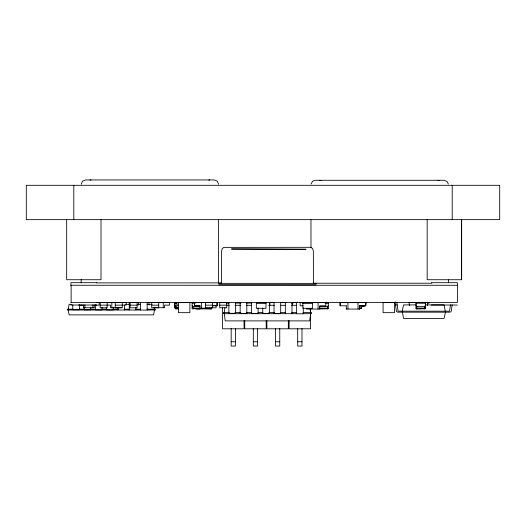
<?xml version="1.0" encoding="UTF-8"?>
<svg xmlns="http://www.w3.org/2000/svg" width="526" height="526" viewBox="0 0 526 526"><rect width="100%" height="100%" fill="white"/><g stroke="black" fill="none" stroke-linecap="round" stroke-linejoin="round"><path stroke-width="0.79" d="M81.195 184.258L82.444 181.207L85.482 179.945L214.312 179.945L217.35 181.207L218.599 184.258M224.306 312.477L224.904 307.684M310.577 313.693L309.669 320.886L225.207 320.886L224.306 313.693M450.46 304.797L449.559 311.175L398.083 311.175L396.834 302.397M452.143 304.883L451.236 311.267L450.723 311.925L449.559 312.174L398.083 312.174L396.92 311.925L396.4 311.267L395.059 301.812M68.209 309.189L69.11 304.324L71.575 304.324M154.48 310.011L153.579 314.877L69.11 314.877L68.209 310.011M311.004 184.041L312.641 181.181L315.265 180.286L444.089 180.286L447.133 181.555L448.343 184.041M297.414 302.029L296.625 302.871L296.625 313.792L303.272 313.792L303.272 307.723M325.16 302.365L328.283 302.365L328.283 308.755L319.762 308.992L319.762 306.369L327.599 306.369L328.283 305.784M415.994 305.645L416.835 306.369L424.673 306.369L425.356 305.784M359.363 308.703L361.664 308.19L361.664 306.369L360.948 305.645L360.948 308.072M361.079 308.091L359.422 308.755L361.664 308.19M415.994 302.365L415.994 308.703L416.835 308.992L425.356 308.755L425.356 302.365M437.961 180.615L439.611 180.286M208.717 180.089L209.828 179.945M328.283 308.091L319.762 308.19M425.356 308.091L415.994 308.072M395.513 305.001L397.189 304.909M96.869 282.679L70.878 282.679L70.885 285.256M431.373 282.679L457.39 282.679L457.39 302.45L70.832 302.45M96.639 282.883L221.426 282.883M313.312 283.225L431.899 283.225M218.671 283.363L316.225 283.363M218.671 284.77L316.225 284.77M70.878 285.256L457.39 285.283M176.703 302.365L175.145 302.365L175.145 308.703L178.34 308.992M195.264 302.365L192.141 302.365L192.141 308.703L211.761 309.058L211.761 307.427M96.85 302.601L99.197 302.601L99.197 305.126L94.253 305.126L94.253 307.736L83.595 307.736L83.595 305.126L78.65 305.126M274.519 302.641L269.871 302.641L269.871 305.047M280.726 302.641L286.17 302.641M297.21 302.641L292.515 302.641L292.515 305.008M303.285 302.641L300.155 302.641L300.155 305.797L303.239 305.797M311.859 302.641L325.837 302.641L325.837 305.797L319.657 305.797L319.657 309.058L306.329 309.058M226.561 303.055L228.948 303.055M235.306 303.055L240.869 303.055M246.326 303.055L251.888 303.055M291.496 303.055L293.087 303.055M175.145 303.226L176.703 303.226M192.141 303.226L195.264 303.226M325.16 303.226L328.283 303.226M415.994 303.226L425.356 303.226M256.34 303.482L265.959 303.482M302.858 303.482L312.483 303.482M125.694 304.324L129.797 304.324M137.174 304.324L140.455 304.324M147.017 304.324L151.935 304.324M416.526 304.909L403.554 304.909L402.199 311.175L403.554 318.447L444.082 318.447L445.437 312.174L444.082 304.909L425.442 304.909M70.832 305.027L96.856 305.027M431.353 305.027L457.344 305.027M100.157 305.165L110.545 305.126L110.545 307.736L121.204 307.736M115.266 305.165L126.148 305.126L126.148 302.601L100.157 302.641L100.157 307.776L107.166 307.776L107.166 302.641M130.113 305.165L137.122 305.165M151.744 305.165L158.747 305.165M176.894 305.165L178.452 305.165M205.475 305.165L212.484 305.165M219.723 305.165L226.732 305.165M226.844 305.29L229.31 305.29M235.05 305.29L240.79 305.29M246.53 305.29L251.448 305.29M268.668 305.29L274.408 305.29M280.969 305.29L285.072 305.29M291.628 305.29L296.552 305.29M212.307 305.389L216.909 305.389L216.909 302.641L194.567 302.641L194.567 305.389L199.939 305.389L199.906 309.058M359.357 305.645L364.452 305.645L364.452 306.369L361.664 306.369M199.906 305.797L194.403 305.797L194.403 302.641M212.55 305.797L217.264 305.797L217.264 302.641M346.332 305.797L340.066 305.797L340.066 302.641L365.833 302.641L365.833 305.797L359.574 305.797L359.574 309.058M192.141 305.645L192.983 306.369L200.038 306.369M153.921 307.736L164.585 307.736L164.585 305.126L169.523 305.126L169.523 302.601L148.983 302.601L148.983 305.126M178.63 307.776L176.894 307.776L176.894 302.641L189.866 302.621L189.866 312.668L178.445 312.668L178.445 302.621M178.34 308.19L175.145 308.072M211.537 308.223L192.141 308.072M200.209 308.703L196.724 308.992L195.389 308.453M196.967 308.755L200.189 308.755M346.246 309.058L359.659 309.058L359.659 305.797M73.219 309.189L67.308 309.189L67.308 310.011L140.527 310.011M78.966 309.189L84.706 309.189M90.452 309.189L95.377 309.189M101.945 309.189L106.87 309.189M112.617 309.189L118.363 309.189M124.11 309.189L129.856 309.189M135.603 309.189L140.527 309.189M147.096 309.189L155.387 309.189L155.387 310.011L147.096 310.011M229.31 312.477L223.399 312.477L223.399 313.693L296.618 313.693M235.056 312.477L240.803 312.477M246.549 312.477L251.474 312.477M258.042 312.477L262.967 312.477M268.714 312.477L274.46 312.477M281.022 312.477L285.125 312.477M291.693 312.477L296.618 312.477M303.186 312.477L311.477 312.477L311.477 313.693L303.186 313.693M231.17 341.762L235.464 341.762M253.315 341.762L257.608 341.762M275.466 341.762L279.753 341.762M297.696 341.762L301.983 341.762M319.742 180.286L321.386 180.615M89.966 179.945L91.077 180.089M175.145 305.645L175.986 306.369L175.986 308.992M154.092 307.105L154.48 309.189M310.176 309.281L310.577 312.477M461.664 219.736L461.664 279.727L427.165 279.727L427.165 219.736M461.447 219.736L461.447 279.727M452.209 185.31L452.209 219.644M448.382 279.937L448.382 282.403M427.454 305.645L427.454 303.226L429.058 303.226L429.058 302.365L409.037 302.365L409.438 305.645M424.673 306.369L424.673 308.992M416.835 306.369L416.835 308.992M366.057 302.365L366.057 303.226M365.748 302.641L365.748 305.797M357.976 302.641L358.061 309.058M347.89 302.641L347.982 309.058M346.246 305.797L346.332 309.058M340.151 302.641L340.151 305.797M327.599 306.369L327.599 308.992M318.059 302.641L318.059 309.058M313.397 283.363L313.351 251.053L312.602 248.542L310.925 247.312L223.793 247.378L222.169 248.759L221.518 251.507L221.505 283.363M310.971 219.94L310.971 247.884M310.57 308.683L310.57 328.803L289.109 328.803L289.109 320.755M303.318 312.477L303.318 313.693M301.983 328.533L301.983 346.055L297.696 346.055L297.696 328.533M291.983 302.792L291.983 313.713M288.34 320.755L288.34 328.803L266.879 328.803L266.879 320.755M285.329 302.792L285.329 313.713M280.693 302.713L280.693 313.627L274.039 313.627L274.039 302.713M279.753 328.533L279.753 346.055L275.466 346.055L275.466 328.533M269.397 302.634L269.397 313.549L262.75 313.549L262.75 308.091M266.195 320.755L266.195 328.803L244.735 328.803L244.735 320.755M258.108 308.012L258.108 313.47L251.454 313.47L251.454 302.549M257.608 328.533L257.608 346.055L253.315 346.055L253.315 328.533M246.812 302.47L246.812 313.384L240.165 313.384L240.165 302.47M244.051 320.755L244.051 328.803L222.59 328.803L222.59 307.079M235.523 302.391L235.523 313.305L228.876 313.305L228.876 302.391M235.464 328.533L235.464 346.055L231.17 346.055L231.17 328.533M218.599 219.598L218.599 282.883M216.087 305.165L216.087 307.776L205.475 307.776L205.475 302.641M212.484 302.641L212.484 307.776M201.379 302.641L201.379 308.223M192.983 306.369L192.983 308.992M174.408 302.641L174.408 307.776M163.264 302.601L163.264 307.736M158.747 302.641L158.747 307.776L151.744 307.776L151.744 302.641M147.181 302.693L147.181 310.077L140.527 310.077L140.527 302.693M138.719 305.126L138.719 302.601L130.113 302.641L130.113 307.776L137.122 307.776L137.122 302.641M135.886 307.559L135.886 310.024M129.238 302.641L129.238 310.024M124.596 305.041L124.596 309.965M122.269 302.641L122.269 307.776L115.266 307.776L115.266 302.641M117.949 307.506L117.949 309.965M113.307 307.447L113.307 309.913L106.653 309.913L106.653 307.447M111.821 302.601L111.821 307.736M102.011 307.394L102.011 309.86L95.364 309.86L95.364 304.935M101.012 219.736L101.012 279.727L66.677 279.727L66.677 219.736M92.931 304.804L92.931 307.736M90.722 307.342L90.722 309.807L84.068 309.807L84.068 307.342M84.87 304.804L84.87 307.736M81.195 279.595L81.195 282.883M79.433 304.824L79.433 309.748L72.779 309.748L72.779 304.824M73.811 185.31L73.811 219.644M71.135 285.283L71.135 302.45M231.552 249.008L305.908 249.278L231.552 249.008M499.7 185.31L26.3 185.31L26.3 219.644L499.7 219.644L499.7 185.31M265.959 302.522L256.34 302.522L256.34 308.295L265.959 308.295L265.959 302.522M312.483 302.522L302.858 302.522L302.858 308.295L312.483 308.295L312.483 302.522M226.732 302.641L219.723 302.641L219.723 307.776L226.732 307.776L226.732 302.641M394.493 302.621L383.079 302.621L383.079 312.668L394.493 312.668L394.493 302.621"/></g></svg>
